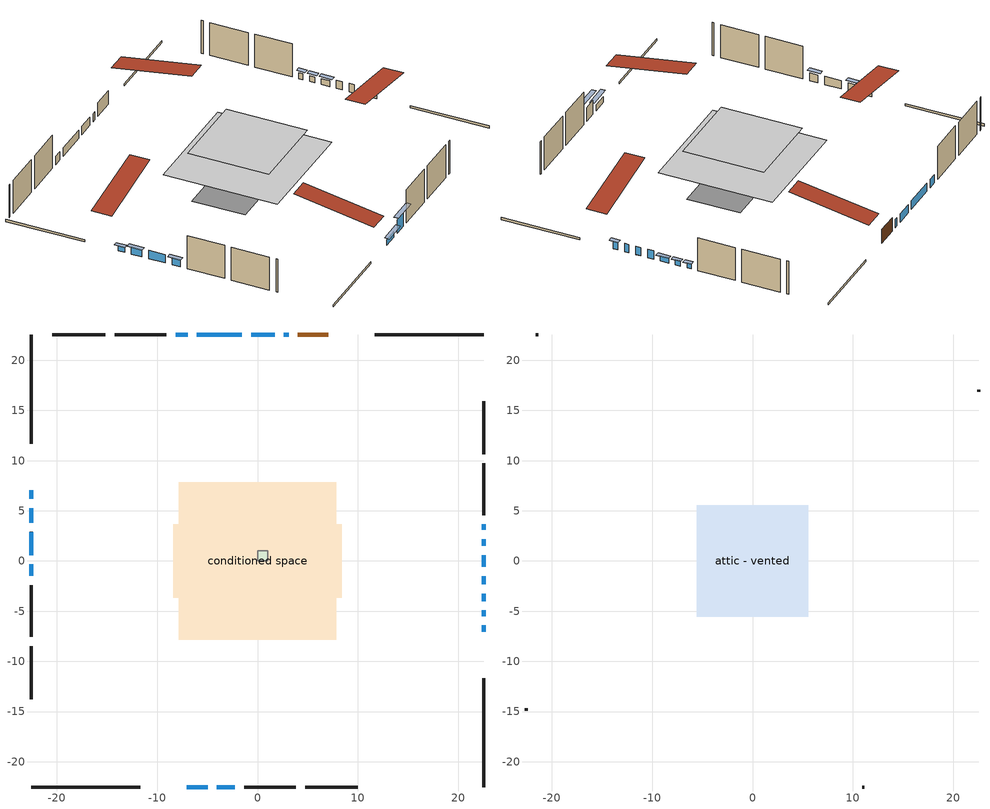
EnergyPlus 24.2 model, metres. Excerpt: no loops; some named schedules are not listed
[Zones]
conditioned space
 floor outside (Floor1 construction): -0.55,-0.55 -0.55,0.55 0.55,0.55 0.55,-0.55 z0
 floor adiabatic (AdiabaticFloorConstruction): -7.85,-7.85 -7.85,7.85 7.85,7.85 7.85,-7.85 z2.44
 floor foundation (Slab1 construction): -8.38,-3.66 -8.38,3.66 8.38,3.66 8.38,-3.66 z0
 wall outside (RimJoist1 construction): 22.52,22.52 11.69,22.52 / -22.52,-22.52 -11.69,-22.52 / -22.52,22.52 -22.52,11.69 / 22.52,-22.52 22.52,-11.69 z0:0.3
 wall outside (AdiabaticWallConstruction 1): 7.03,22.52 4.02,22.52 z0:2.03
 wall outside (AdiabaticWallConstruction): 22.52,-7.03 22.52,-6.42 / 3.1,22.52 2.64,22.52 / 22.52,-5.5 22.52,-4.92 / 22.52,-3.99 22.52,-3.26 / 22.52,-2.33 22.52,-1.52 / 1.71,22.52 -0.62,22.52 / -22.52,2.89 -22.52,0.58 / -1.55,22.52 -6.04,22.52 / -6.96,22.52 -8.17,22.52 z0:1.22; -22.52,7.03 -22.52,6.19 / 22.52,-0.6 22.52,0.57 / 22.52,1.5 22.52,2.19 / 22.52,3.11 22.52,3.65 / -7.03,-22.52 -4.98,-22.52 z0:0.84; -22.52,5.27 -22.52,3.82 / -22.52,-0.34 -22.52,-1.49 z0:1.14; -4.05,-22.52 -2.27,-22.52 z0:2.03
 wall outside (Wall1 construction): -9.1,22.52 -14.25,22.52 / -1.34,-22.52 3.81,-22.52 / -22.52,-2.42 -22.52,-7.56 / 22.52,4.58 22.52,9.72 z0:4.88
 wall outside (Wall2 construction): -15.17,22.52 -20.44,22.52 / 4.73,-22.52 10,-22.52 / -22.52,-8.49 -22.52,-13.76 / 22.52,10.65 22.52,15.92 z0:4.88
 window (WindowConstruction): 22.52,-7.03 22.52,-6.42 z0:1.22
 window (WindowConstruction 9): -22.52,7.03 -22.52,6.2 z0:0.84
 window (WindowConstruction 10): -22.52,5.27 -22.52,3.82 z0:1.14
 window (WindowConstruction 16): 3.1,22.52 2.64,22.52 z0:1.22
 window (WindowConstruction 11): 22.52,-5.49 22.52,-4.92 z0:1.22
 window (WindowConstruction 12): 22.52,-3.99 22.52,-3.26 z0:1.22
 window (WindowConstruction 13): 22.52,-2.33 22.52,-1.53 z0:1.22
 window (WindowConstruction 14): 1.71,22.52 -0.62,22.52 z0:1.22
 window (WindowConstruction 15): -22.52,2.89 -22.52,0.58 z0:1.22
 window (WindowConstruction 1): 22.52,-0.6 22.52,0.57 z0:0.84
 window (WindowConstruction 2): 22.52,1.5 22.52,2.19 z0:0.84
 window (WindowConstruction 3): 22.52,3.12 22.52,3.65 z0:0.84
 window (WindowConstruction 4): -1.55,22.52 -6.04,22.52 z0:1.22
 window (WindowConstruction 5): -6.97,22.52 -8.17,22.52 z0:1.22
 window (WindowConstruction 6): -7.03,-22.52 -4.98,-22.52 z0:0.84
 window (WindowConstruction 7): -4.05,-22.52 -2.27,-22.52 z0:2.03
 window (WindowConstruction 8): -22.52,-0.35 -22.52,-1.49 z0:1.14
 door (Door): 7.03,22.52 4.03,22.52 z0:2.03
 ceiling adiabatic (AdiabaticFloorConstruction): 7.85,-7.85 7.85,7.85 -7.85,7.85 -7.85,-7.85 z2.44
furnace airloop ret air zone
 floor adiabatic (AdiabaticConst): 0,0 0,1 1,1 1,0 z0
 wall adiabatic (AdiabaticConst): 0,1 0,0 1,0 1,1 0,1 z0:1
 ceiling adiabatic (AdiabaticConst): 1,0 1,1 0,1 0,0 z1
attic - vented
 floor to conditioned space (Floor2 construction Reversed): -5.56,-5.56 -5.56,5.56 5.56,5.56 5.56,-5.56 z4.88
 wall outside (Wall3 construction): -21.37,22.52 -21.59,22.52 / 10.93,-22.52 11.15,-22.52 / -22.52,-14.69 -22.52,-14.91 / 22.52,16.85 22.52,17.07 z0:4.88
 roof outside (Roof1 construction): 7.96,22.52,4.88 7.96,11.47,6.72 10.76,11.47,6.72 10.76,22.52,4.88; -7.96,-22.52,4.88 -7.96,-11.47,6.72 -10.76,-11.47,6.72 -10.76,-22.52,4.88; -22.52,7.96,4.88 -11.47,7.96,6.72 -11.47,10.76,6.72 -22.52,10.76,4.88; 22.52,-7.96,4.88 11.47,-7.96,6.72 11.47,-10.76,6.72 22.52,-10.76,4.88
shading: 22.52,-6.12 22.52,-7.33 23.13,-7.33 23.13,-6.12 z1.52; -22.52,5.9 -22.52,7.33 -23.13,7.33 -23.13,5.9 z1.14; -22.52,3.52 -22.52,5.56 -23.13,5.56 -23.13,3.52 z1.44; 22.52,0.87 22.52,-0.89 23.13,-0.89 23.13,0.87 z1.14; 22.52,2.48 22.52,1.2 23.13,1.2 23.13,2.48 z1.14; 22.52,3.95 22.52,2.82 23.13,2.82 23.13,3.95 z1.14; -4.37,-22.52 -7.64,-22.52 -7.64,-23.13 -4.37,-23.13 z1.45; -1.36,-22.52 -4.96,-22.52 -4.96,-23.13 -1.36,-23.13 z2.94; -22.52,-1.79 -22.52,-0.05 -23.13,-0.05 -23.13,-1.79 z1.44
[Building]
Building 1: Terrain=Suburbs
[Site:Location]
Vancouver Intl AP_BC: Latitude {deg}=49.19; Longitude {deg}=-123.18; Time Zone {hr}=-8; Elevation {m}=4; Keep Site Location Information=Yes
[Site:GroundTemperature:Shallow]
8.06451, 6.96315, 6.87495, 7.3976, 9.49575, 11.5841, 13.3946, 14.5416, 14.639, 13.7062, 11.9418, 9.91751
[Site:WaterMainsTemperature]
Calculation Method=Schedule; Temperature Schedule=mains temperature schedule
[Material] Roughness=Rough; Thermal Absorptance=0.9
Name | Thickness {m} | Conductivity {W/m-K} | Density {kg/m3} | Specific Heat {J/kg-K} | Solar Absorptance | Visible Absorptance
asphalt or fiberglass shingles | 0.00635 | 0.162714 | 1121.4 | 1465.45 | 0.4 | 0.4
ceiling loosefill ins | 0.0846667 | 0.0480833 | 16.02 | 1046.75 | 0.7 | 0.7
ceiling stud and cavity | 0.1397 | 0.0988009 | 65.682 | 1177.47 | 0.7 | 0.7
concrete 4.0 in. | 0.1016 | 1.803125 | 2242.8 | 837.4 | 0.7 | 0.7
door material | 0.04445 | 0.188738 | 512.64 | 1214.23 | 0.7 | 0.7
floor covering | 0.0127 | 0.0433444 | 54.468 | 1339.84 | 0.6 | 0.6
floor rigid ins | 0.051816 | 0.029427 | 32.04 | 1214.23 | 0.7 | 0.7
floor rigid ins 1; wall rigid ins | 0.512978 | 0.029427 | 32.04 | 1214.23 | 0.7 | 0.7
floor stud and cavity | 0.1397 | 0.0912768 | 92.3553 | 1139.71 | 0.7 | 0.7
floor stud and cavity 1 | 0.1397 | 1.75129 | 37.0049 | 1207.88 | 0.7 | 0.7
furniture material conditioned space 1 | 0.1524 | 0.115458 | 640.8 | 1214.23 | 0.6 | 0.6
gypsum board | 0.0127 | 0.160291 | 801 | 837.4 | 0.6 | 0.6
osb sheathing 0.5 in. | 0.0127 | 0.115458 | 512.64 | 1214.23 | 0.7 | 0.7
osb sheathing 0.75 in. | 0.01905 | 0.115458 | 512.64 | 1214.23 | 0.7 | 0.7
osb sheathing 2.0 in. | 0.0508 | 0.115458 | 512.64 | 1214.23 | 0.7 | 0.7
rim joist stud and cavity | 0.0508 | 0.0310022 | 125.044 | 1163.47 | 0.6 | 0.6
wall stud and cavity | 0.1397 | 0.100811 | 139.0536 | 1170.24 | 0.7 | 0.7
wall stud and cavity 1 | 0.1397 | 0.0999226 | 139.0536 | 1170.24 | 0.7 | 0.7
wall stud and cavity 2 | 0.0889 | 6.9971 | 50.32683 | 1063.81 | 0.6 | 0.6
wall stud and cavity 3 | 0.0889 | 0.380278 | 52.3479 | 1209.89 | 0.7 | 0.7
wall stud and cavity 4 | 0.0889 | 0.391764 | 83.0341 | 1211.67 | 0.7 | 0.7
wood siding | 0.0254 | 0.102417 | 544.68 | 1172.36 | 0.4 | 0.4
wood siding 1 | 0.00254 | 0.102417 | 544.68 | 1172.36 | 0.4 | 0.4
wood siding 2; wood siding 3; wood siding 4 | 0.0254 | 0.102417 | 544.68 | 1172.36 | 0.7 | 0.7
[Material:NoMass]
Adiabatic: Roughness=Rough; Thermal Resistance {m2-K/W}=176.1; Thermal Absorptance=0.9; Solar Absorptance=0.7; Visible Absorptance=0.7
[WindowMaterial:SimpleGlazingSystem]
Name | U-Factor {W/m2-K} | Solar Heat Gain Coefficient
WindowMaterial | 4.08135 | 0.67
WindowMaterial 1 | 4.75703 | 0.65
WindowMaterial 10 | 4.33629 | 0.67
WindowMaterial 11 | 4.0064 | 0.69
WindowMaterial 12 | 4.800749 | 0.65
WindowMaterial 13 | 4.49187 | 0.53
WindowMaterial 2 | 5.31347 | 0.62
WindowMaterial 3 | 5.59226 | 0.6
WindowMaterial 4 | 2.94802 | 0.62
WindowMaterial 5 | 4.43622 | 0.67
WindowMaterial 6 | 2.96619 | 0.58
WindowMaterial 7 | 2.97754 | 0.59
WindowMaterial 8 | 4.55148 | 0.66
WindowMaterial 9 | 5.135751 | 0.63
[Construction]
AdiabaticConst: Adiabatic
AdiabaticFloorConstruction: floor stud and cavity 1, floor rigid ins 1, osb sheathing 0.75 in., floor covering
AdiabaticWallConstruction: wood siding 3, wall rigid ins, wall stud and cavity 3, gypsum board
AdiabaticWallConstruction 1: wood siding 4, wall rigid ins, wall stud and cavity 3, gypsum board
Door: door material
Floor1 construction: floor stud and cavity, floor rigid ins, osb sheathing 0.75 in., floor covering
Floor2 construction Reversed: gypsum board, ceiling stud and cavity, ceiling loosefill ins
furniture construction conditioned space 1: furniture material conditioned space 1
PartitionWallConstruction: gypsum board, wall stud and cavity 4, gypsum board
RimJoist1 construction: wood siding 2, osb sheathing 2.0 in., rim joist stud and cavity
Roof1 construction: asphalt or fiberglass shingles
Slab1 construction: concrete 4.0 in.
Wall1 construction: wood siding, osb sheathing 0.5 in., wall stud and cavity, gypsum board
Wall2 construction: wood siding, osb sheathing 0.5 in., wall stud and cavity 1, gypsum board
Wall3 construction: wood siding 1, wall stud and cavity 2
WindowConstruction: WindowMaterial
WindowConstruction 1; WindowConstruction 13: WindowMaterial 1
WindowConstruction 10: WindowMaterial 10
WindowConstruction 11; WindowConstruction 9: WindowMaterial 9
WindowConstruction 12; WindowConstruction 3: WindowMaterial 3
WindowConstruction 14: WindowMaterial 11
WindowConstruction 15: WindowMaterial 12
WindowConstruction 16: WindowMaterial 13
WindowConstruction 2: WindowMaterial 2
WindowConstruction 4: WindowMaterial 4
WindowConstruction 5: WindowMaterial 5
WindowConstruction 6: WindowMaterial 6
WindowConstruction 7: WindowMaterial 7
WindowConstruction 8: WindowMaterial 8
[Zone] Multiplier=1
Name | Volume {m3} | Part of Total Floor Area
attic - vented | 37.7606 | Yes
conditioned space | 638.4 | Yes
furnace airloop ret air zone | 1 | No
[Space]
Name | Zone | Volume {m3} | Space Type
attic - vented 1 | attic - vented | 37.7606
conditioned space 1 | conditioned space | 638.4
furnace airloop ret air space | furnace airloop ret air zone |  | Plenum Space Type
[OtherEquipment] Design Level Calculation Method=EquipmentLevel
Name | Fuel Type | Zone or ZoneList or Space or SpaceList | Schedule | Design Level {W} | Fraction Latent | Fraction Radiant | Fraction Lost
furnace airloop_0 RetCondToDZ; furnace airloop_0 SupCondToDZ; furnace airloop_0 SupSensLkToDZ | None | attic - vented 1 | Always On Discrete | 0 | 0 | 0 | 0
furnace airloop_0 SupLatLkToDZ | None | attic - vented 1 | Always On Discrete | 0 | 1 | 0 | 0
clothes dryer 1 | Electricity | conditioned space 1 | clothes dryer schedule | 0 | 0.015 | 0.081 | 0.85
cooking range 1 | Electricity | conditioned space 1 | cooking range schedule | 0 | 0.08 | 0.432 | 0.2
furnace airloop_0 SupCondToLv; furnace airloop_0 SupSensLkToCond; mech vent house fan sensible load | None | conditioned space 1 | Always On Discrete | 0 | 0 | 0 | 0
furnace airloop_0 SupLatLkToCond; mech vent house fan latent load | None | conditioned space 1 | Always On Discrete | 0 | 1 | 0 | 0
general water use latent | None | conditioned space 1 | general water use schedule | 62.594 | 1 | 0 | 0
general water use sensible | None | conditioned space 1 | general water use schedule | -61.6891 | 0 | 0.6 | 0
water heater energy adjustment1 | NaturalGas | conditioned space 1 | Always On Discrete | 0.01 | 0 | 0 | 1
furnace airloop_0 RetCondToRP; furnace airloop_0 RetSensLkToRP | None | furnace airloop ret air space | Always On Discrete | 0 | 0 | 0 | 0
furnace airloop_0 RetLatLkToRP | None | furnace airloop ret air space | Always On Discrete | 0 | 1 | 0 | 0
[ZoneInfiltration:DesignFlowRate] Schedule=Always On Discrete; Design Flow Rate Calculation Method=Flow/Zone; Design Flow Rate {m3/s}=0
Name | Zone or ZoneList or Space or SpaceList
attic_vented 1 duct leakage imbalance infil flow | attic - vented 1
infil flow; natural vent flow; whole house fan flow | conditioned space 1
[ZoneInfiltration:EffectiveLeakageArea]
infil attic - vented 1: Zone or Space=attic - vented 1; Schedule=Always On Discrete; Effective Air Leakage Area {cm2}=5124.41; Stack Coefficient=0.000467218; Wind Coefficient=1.46043e-05
[ZoneMixing] Schedule=Always On Continuous; Design Flow Rate Calculation Method=Flow/Zone; Design Flow Rate {m3/s}=0
Name | Zone or Space | Source Zone or Space
furnace airloop_0 ZoneMixCondToDZ mix; whole house fan mix | attic - vented | conditioned space
furnace airloop_0 ZoneMixDZToCond mix | conditioned space | attic - vented
[SurfaceProperty:ExposedFoundationPerimeter]
Slab1: Exposed Perimeter Calculation Method=TotalExposedPerimeter; Total Exposed Perimeter {m}=48.158
[InternalMass] Zone or ZoneList=conditioned space; Space or SpaceList=conditioned space 1
Name | Construction | Surface Area {m2}
furniture mass conditioned space 1 | furniture construction conditioned space 1 | 148.136
partition wall mass | PartitionWallConstruction | 370.339
[Lights]
interior lighting: Zone or ZoneList or Space or SpaceList=conditioned space 1; Schedule=interior lighting schedule; Design Level Calculation Method=LightingLevel; Lighting Level {W}=343.2; Return Air Fraction=0; Fraction Radiant=0.6; Fraction Visible=0.2; Fraction Replaceable=1
[People]
occupants: Zone or ZoneList or Space or SpaceList=conditioned space 1; Number of People Schedule=occupants schedule; Number of People Calculation Method=People; Number of People=3; Fraction Radiant=0.314171; Sensible Heat Fraction=0.56303; Activity Level Schedule=occupants activity schedule; Carbon Dioxide Generation Rate {m3/s-W}=0; Enable ASHRAE 55 Comfort Warnings=No; Mean Radiant Temperature Calculation Type=EnclosureAveraged
[ElectricEquipment] Zone or ZoneList or Space or SpaceList=conditioned space 1; Design Level Calculation Method=EquipmentLevel
Name | Schedule | Design Level {W} | Fraction Latent | Fraction Radiant | Fraction Lost
clothes dryer | clothes dryer schedule | 140.772 | 0.015 | 0.081 | 0.85
clothes washer | clothes washer schedule | 32.1985 | 0.03 | 0.162 | 0.7
cooking range | cooking range schedule | 215.147 | 0.08 | 0.432 | 0.2
dishwasher | dishwasher schedule | 66.8632 | 0.3 | 0.18 | 0.4
fridge | fridge schedule | 72.9452 | 0 | 0.6 | 0
mech vent bath fan 0 | mech vent bath fan 0 schedule | 25.1 | 0 | 0 | 1
mech vent bath fan 1 | mech vent bath fan 1 schedule | 25.1 | 0 | 0 | 1
mech vent house fan | mech vent house fan schedule | 0 | 0 | 0 | 1
mech vent house fan cfis | mech vent house fan cfis schedule | 0 | 0 | 0 | 0
mech vent range fan 0 | mech vent range fan 0 schedule | 57 | 0 | 0 | 1
misc plug loads | misc plug loads schedule | 494.7 | 0.045 | 0.513 | 0.1
whole house fan | Always On Discrete | 0 | 0 | 0 | 1
[SpaceList]
Plenum Space Type: furnace airloop ret air space
[AvailabilityManager:Scheduled]
furnace airloop Availability Manager: Schedule=Always On Discrete
[AirLoopHVAC:ReturnPlenum]
Air Loop HVAC Return Plenum 1: Zone=furnace airloop ret air zone
[Foundation:Kiva]
Foundation Kiva 1: Initial Indoor Air Temperature {C}=18; Wall Height Above Grade {m}=0.1016; Wall Depth Below Slab {m}=0.2032
[Foundation:Kiva:Settings]
Soil Conductivity {W/m-K}=0.849921; Soil Density {kg/m3}=1842.3; Soil Specific Heat {J/kg-K}=418.7; Ground Solar Absorptivity=0.9; Ground Thermal Absorptivity=0.9; Ground Surface Roughness {m}=0.03; Far-Field Width {m}=40; Deep-Ground Boundary Condition=ZeroFlux; Deep-Ground Depth {m}=40; Minimum Cell Dimension {m}=0.2; Maximum Cell Growth Coefficient=3; Simulation Timestep=Timestep
[Exterior:Lights]
exterior lighting: Schedule=exterior lighting schedule; Design Level {W}=75.6
[EnergyManagementSystem:GlobalVariable]
furnace_airloop_0_DuctImbalLkExhFanEquivCond
furnace_airloop_0_DuctImbalLkExhFanEquivDZ
furnace_airloop_0_DuctImbalLkSupFanEquivCond
furnace_airloop_0_DuctImbalLkSupFanEquivDZ
furnace_airloop_0_DZ_T
furnace_airloop_0_DZ_W
furnace_airloop_0_RetCondToDZ
furnace_airloop_0_RetCondToRP
furnace_airloop_0_RetLatLkToRP
furnace_airloop_0_RetSensLkToRP
furnace_airloop_0_SupCondToDZ
furnace_airloop_0_SupCondToLv
furnace_airloop_0_SupLatLkToCond
furnace_airloop_0_SupLatLkToDZ
furnace_airloop_0_SupSensLkToCond
furnace_airloop_0_SupSensLkToDZ
furnace_airloop_0_ZoneMixCondToDZ
furnace_airloop_0_ZoneMixDZToCond
furnace_airloop_AH_MFR
furnace_airloop_AH_Tout
furnace_airloop_AH_VFR
furnace_airloop_AH_Wout
furnace_airloop_Fan_RTF
furnace_airloop_RA_T
furnace_airloop_Ra_W
infil_program_Qfan
infil_program_Qinf
natural_vent_program_Qnv
natural_vent_program_Qwhf
[EnergyManagementSystem:Sensor]
Name | Output:Variable or Output:Meter Index Key | Output:Variable or Output:Meter
airflow_gain | infil flow | Infiltration Sensible Heat Gain Energy
airflow_gain_1 | natural vent flow | Infiltration Sensible Heat Gain Energy
airflow_gain_2 | whole house fan flow | Infiltration Sensible Heat Gain Energy
airflow_loss | infil flow | Infiltration Sensible Heat Loss Energy
airflow_loss_1 | natural vent flow | Infiltration Sensible Heat Loss Energy
airflow_loss_2 | whole house fan flow | Infiltration Sensible Heat Loss Energy
clg_load_cond |  | Cooling:EnergyTransfer:Zone:CONDITIONED SPACE
clg_load_duct |  | Cooling:EnergyTransfer:Zone:FURNACE AIRLOOP RET AIR ZONE
clg_sp_s; clg_sp_s_1 | cooling setpoint | Schedule Value
clothes_dryer_exhaust_0_sch_s | clothes dryer exhaust 0 schedule | Schedule Value
cool_season | cooling season schedule | Schedule Value
ducts_conv | furnace airloop_0 RetCondToRP | Other Equipment Convective Heating Energy
ducts_conv_1 | furnace airloop_0 RetLatLkToRP | Other Equipment Convective Heating Energy
ducts_conv_2 | furnace airloop_0 RetSensLkToRP | Other Equipment Convective Heating Energy
ducts_conv_3 | furnace airloop_0 SupCondToLv | Other Equipment Convective Heating Energy
ducts_conv_4 | furnace airloop_0 SupLatLkToCond | Other Equipment Convective Heating Energy
ducts_conv_5 | furnace airloop_0 SupSensLkToCond | Other Equipment Convective Heating Energy
ducts_rad | furnace airloop_0 RetCondToRP | Other Equipment Radiant Heating Energy
ducts_rad_1 | furnace airloop_0 RetLatLkToRP | Other Equipment Radiant Heating Energy
ducts_rad_2 | furnace airloop_0 RetSensLkToRP | Other Equipment Radiant Heating Energy
ducts_rad_3 | furnace airloop_0 SupCondToLv | Other Equipment Radiant Heating Energy
ducts_rad_4 | furnace airloop_0 SupLatLkToCond | Other Equipment Radiant Heating Energy
ducts_rad_5 | furnace airloop_0 SupSensLkToCond | Other Equipment Radiant Heating Energy
furnace_airloop_0_DZ_T_s | attic - vented | Zone Air Temperature
furnace_airloop_0_DZ_W_s | attic - vented | Zone Mean Air Humidity Ratio
furnace_airloop_AH_MFR_s | Node 5 | System Node Mass Flow Rate
furnace_airloop_AH_Tout_s | Node 5 | System Node Temperature
furnace_airloop_AH_VFR_s | Node 5 | System Node Current Density Volume Flow Rate
furnace_airloop_AH_Wout_s | Node 5 | System Node Humidity Ratio
furnace_airloop_RA_T_s | Node 8 | System Node Temperature
furnace_airloop_Ra_W_s | Node 8 | System Node Humidity Ratio
htg_load_cond |  | Heating:EnergyTransfer:Zone:CONDITIONED SPACE
htg_load_duct |  | Heating:EnergyTransfer:Zone:FURNACE AIRLOOP RET AIR ZONE
htg_sp_s; htg_sp_s_1 | heating setpoint | Schedule Value
ig_ee_conv | clothes dryer | Electric Equipment Convective Heating Energy
ig_ee_conv_2 | cooking range | Electric Equipment Convective Heating Energy
ig_ee_conv_4 | fridge | Electric Equipment Convective Heating Energy
ig_ee_conv_5 | misc plug loads | Electric Equipment Convective Heating Energy
ig_ee_conv_6 | whole house fan | Electric Equipment Convective Heating Energy
ig_ee_rad | clothes dryer | Electric Equipment Radiant Heating Energy
ig_ee_rad_2 | cooking range | Electric Equipment Radiant Heating Energy
ig_ee_rad_4 | fridge | Electric Equipment Radiant Heating Energy
ig_ee_rad_5 | misc plug loads | Electric Equipment Radiant Heating Energy
ig_ee_rad_6 | whole house fan | Electric Equipment Radiant Heating Energy
ig_lgt_conv | interior lighting | Lights Convective Heating Energy
ig_lgt_rad | interior lighting | Lights Radiant Heating Energy
ig_lgt_vis | interior lighting | Lights Visible Radiation Heating Energy
ig_oe_conv | clothes dryer 1 | Other Equipment Convective Heating Energy
ig_oe_conv_1 | cooking range 1 | Other Equipment Convective Heating Energy
ig_oe_conv_2 | general water use latent | Other Equipment Convective Heating Energy
ig_oe_conv_3 | general water use sensible | Other Equipment Convective Heating Energy
ig_oe_conv_4 | water heater energy adjustment1 | Other Equipment Convective Heating Energy
ig_oe_rad | clothes dryer 1 | Other Equipment Radiant Heating Energy
ig_oe_rad_1 | cooking range 1 | Other Equipment Radiant Heating Energy
ig_oe_rad_2 | general water use latent | Other Equipment Radiant Heating Energy
ig_oe_rad_3 | general water use sensible | Other Equipment Radiant Heating Energy
ig_oe_rad_4 | water heater energy adjustment1 | Other Equipment Radiant Heating Energy
ig_ppl_conv | occupants | People Convective Heating Energy
ig_ppl_rad | occupants | People Radiant Heating Energy
im_conv | furniture mass conditioned space 1 | Surface Inside Face Convection Heat Gain Energy
im_conv_1 | partition wall mass | Surface Inside Face Convection Heat Gain Energy
im_ig | furniture mass conditioned space 1 | Surface Inside Face Internal Gains Radiation Heat Gain Energy
im_ig_1 | partition wall mass | Surface Inside Face Internal Gains Radiation Heat Gain Energy
im_lgt | furniture mass conditioned space 1 | Surface Inside Face Lights Radiation Heat Gain Energy
im_lgt_1 | partition wall mass | Surface Inside Face Lights Radiation Heat Gain Energy
im_sol | furniture mass conditioned space 1 | Surface Inside Face Solar Radiation Heat Gain Energy
im_sol_1 | partition wall mass | Surface Inside Face Solar Radiation Heat Gain Energy
im_surf | furniture mass conditioned space 1 | Surface Inside Face Net Surface Thermal Radiation Heat Gain Energy
im_surf_1 | partition wall mass | Surface Inside Face Net Surface Thermal Radiation Heat Gain Energy
mech_vent_bath_fan_0_sch_s | mech vent bath fan 0 schedule | Schedule Value
mech_vent_bath_fan_1_sch_s | mech vent bath fan 1 schedule | Schedule Value
mech_vent_range_fan_0_sch_s | mech vent range fan 0 schedule | Schedule Value
mv_conv | mech vent bath fan 0 | Electric Equipment Convective Heating Energy
mv_conv_1 | mech vent bath fan 1 | Electric Equipment Convective Heating Energy
mv_conv_2 | mech vent house fan | Electric Equipment Convective Heating Energy
mv_conv_3 | mech vent house fan cfis | Electric Equipment Convective Heating Energy
mv_conv_4 | mech vent range fan 0 | Electric Equipment Convective Heating Energy
mv_conv_5 | mech vent house fan latent load | Other Equipment Convective Heating Energy
mv_conv_6 | mech vent house fan sensible load | Other Equipment Convective Heating Energy
mv_rad | mech vent bath fan 0 | Electric Equipment Radiant Heating Energy
mv_rad_1 | mech vent bath fan 1 | Electric Equipment Radiant Heating Energy
mv_rad_2 | mech vent house fan | Electric Equipment Radiant Heating Energy
mv_rad_3 | mech vent house fan cfis | Electric Equipment Radiant Heating Energy
mv_rad_4 | mech vent range fan 0 | Electric Equipment Radiant Heating Energy
mv_rad_5 | mech vent house fan latent load | Other Equipment Radiant Heating Energy
mv_rad_6 | mech vent house fan sensible load | Other Equipment Radiant Heating Energy
natural_vent_s | natural vent schedule | Schedule Value
out_pb_s |  | Site Outdoor Air Barometric Pressure
out_wt_s |  | Site Outdoor Air Humidity Ratio
site_vw_s |  | Site Wind Speed
ss_back_out | Window1 | Surface Window Shortwave from Zone Back Out Window Heat Transfer Rate
ss_back_out_1 | Window10 | Surface Window Shortwave from Zone Back Out Window Heat Transfer Rate
ss_back_out_10 | Window3 | Surface Window Shortwave from Zone Back Out Window Heat Transfer Rate
ss_back_out_11 | Window4 | Surface Window Shortwave from Zone Back Out Window Heat Transfer Rate
ss_back_out_12 | Window5 | Surface Window Shortwave from Zone Back Out Window Heat Transfer Rate
ss_back_out_13 | Window6 | Surface Window Shortwave from Zone Back Out Window Heat Transfer Rate
ss_back_out_14 | Window7 | Surface Window Shortwave from Zone Back Out Window Heat Transfer Rate
ss_back_out_15 | Window8 | Surface Window Shortwave from Zone Back Out Window Heat Transfer Rate
ss_back_out_16 | Window9 | Surface Window Shortwave from Zone Back Out Window Heat Transfer Rate
ss_back_out_2 | Window11 | Surface Window Shortwave from Zone Back Out Window Heat Transfer Rate
ss_back_out_3 | Window12 | Surface Window Shortwave from Zone Back Out Window Heat Transfer Rate
ss_back_out_4 | Window14 | Surface Window Shortwave from Zone Back Out Window Heat Transfer Rate
